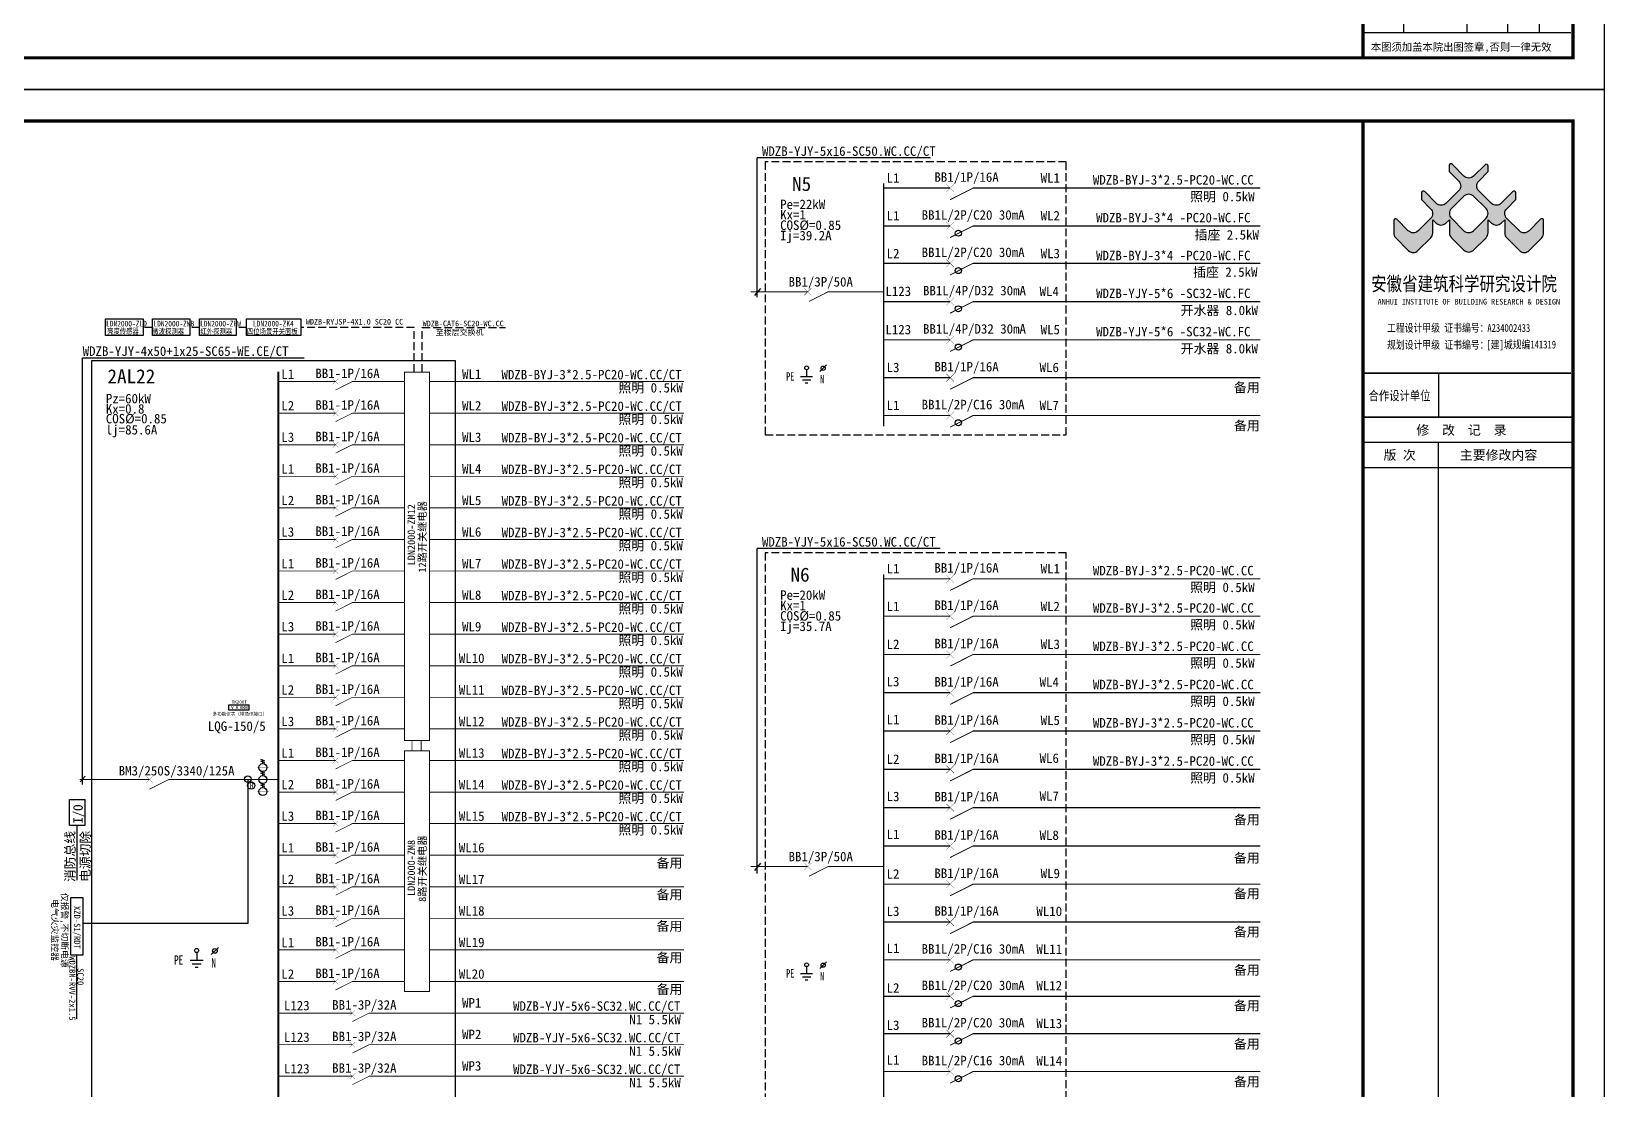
# Model space of a CAD drawing. Header units: millimetres. Extents: x -633009578 to 5705885, y -633235091 to 2571734.
# Drawn here: x 2494462 to 2544355, y 2207147 to 2240709 of the extents above; entities that cross this region are included whole.
import ezdxf
from ezdxf.enums import TextEntityAlignment as Align

# ---------------------------------------------------------------- set-up
doc = ezdxf.new("R2010")
doc.units = ezdxf.units.MM
doc.header["$LTSCALE"] = 1000
doc.header["$MEASUREMENT"] = 0
doc.linetypes.add('DASH', pattern=[0.35, 0.25, -0.1])
doc.linetypes.add('DASHED', pattern=[0.75, 0.5, -0.25])
doc.layers.get('0').update_dxf_attribs({"color": 9})
for name, color, linetype in [('000000000000电气', 7, 'Continuous'), ('EQUIP', 3, 'Continuous'), ('LIU6', 7, 'Continuous'), ('Q4', 4, 'DASHED'), ('SYST', 7, 'Continuous'), ('电气系统', 3, 'Continuous'), ('电气系统1', 3, 'Continuous'), ('系统图', 2, 'Continuous'), ('设备-箱柜', 3, 'Continuous'), ('院图签、封面151013$0$PUB_TITLE', 153, 'Continuous'), ('院图签、封面151013$0$图签文字', 4, 'Continuous')]:
    doc.layers.add(name, color=color, linetype=linetype)
doc.styles.add('-宋体', font='simhei.ttf', dxfattribs={"width": 0.8})
doc.styles.add('QH2', font='simhei.ttf', dxfattribs={"width": 0.8, "bigfont": 'hztxt.shx'})
doc.styles.add('宋', font='simhei.ttf', dxfattribs={"width": 0.8})
doc.styles.add('宋体', font='simhei.ttf')
doc.styles.add('院图签、封面151013$0$-宋体', font='simhei.ttf', dxfattribs={"width": 0.8})

# ---------------------------------------------------------------- blocks, each defined once
blk = doc.blocks.new('TDRGDF')
at = {"layer": 'Q4', "linetype": 'ByBlock'}
for p, q in [((445967, 58530), (445967, 58311)), ((446388, 58473), (446594, 58679)), ((445777, 58310), (446157, 58310)), ((445841, 58210), (446095, 58210)), ((445924, 58109), (446010, 58109))]:
    blk.add_line(p, q, dxfattribs=at)
for centre, radius in [((445967, 58590), 60.2), ((446491, 58576), 67.1)]:
    blk.add_circle(centre, radius, dxfattribs=at)
at = {"layer": 'LIU6', "style": 'QH2', "width": 0.7}
for s, p in [('PE', (445318, 58180)), ('N', (446394, 58095))]:
    blk.add_text(s, height=270, dxfattribs=at).set_placement(p)
blk = doc.blocks.new('1107AA')
at = {"color": 3, "linetype": 'Continuous'}
for points, const_width in [([(0, -7.5), (-3.79, 0)], 0.3), ([(1.25, 1.25), (-1.25, -1.25)], 0.1), ([(-1.25, 1.25), (1.25, -1.25)], 0.1)]:
    blk.add_lwpolyline(points, dxfattribs=dict(at, const_width=const_width))
blk = doc.blocks.new('多功能仪表')
at = {"layer": '系统图', "color": 2}
blk.add_lwpolyline([(499850, 344131), (501605, 344131), (501605, 343664), (499850, 343664)], close=True, dxfattribs=at)
at = {"color": 3, "linetype": 'Continuous', "style": '宋体'}
for s, p in [('TK200T', (500773, 344242)), ('多功能仪表（带通讯接口）', (500821, 343180)), ('V', (500165, 343753)), ('A', (500559, 343755)), ('KWH', (501160, 343748))]:
    blk.add_text(s, height=288, dxfattribs=at).set_placement(p, align=Align.CENTER)
blk = doc.blocks.new('0923')
at = {"color": 3, "linetype": 'Continuous'}
for p, q in [((-5, -3.75), (-2.5, -3.75)), ((-4.61, -5), (-3.5, -2.5)), ((-3.56, -5), (-2.45, -2.5)), ((2.5, -3.75), (5, -3.75)), ((2.89, -5), (4, -2.5)), ((3.94, -5), (5.05, -2.5)), ((10, -3.75), (12.5, -3.75)), ((10.39, -5), (11.5, -2.5)), ((11.44, -5), (12.55, -2.5))]:
    blk.add_line(p, q, dxfattribs=at)
at = {"color": 3, "linetype": 'Continuous', "const_width": 0.3}
for points in [[(-7.5, 0), (-7.5, -7.5)], [(0, 0), (0, -7.5)], [(7.5, 0), (7.5, -7.5)]]:
    blk.add_lwpolyline(points, dxfattribs=at)
at = {"color": 3, "linetype": 'Continuous'}
for centre in [(-7.5, -3.75), (0, -3.75), (7.5, -3.75)]:
    blk.add_circle(centre, 2.5, dxfattribs=at)
blk = doc.blocks.new('G$C27E13D8611')
at = {"layer": '000000000000电气'}
blk.add_line((-200, -863), (-200, -2879), dxfattribs=at)
blk.add_lwpolyline([(-378, 968), (0, 968), (0, -863), (-378, -863)], close=True, dxfattribs=at)
at = {"layer": '000000000000电气', "style": '宋'}
for s, p in [('仅报警,不切断电源', (-588, -74)), ('电气火灾监控器', (-881, -68)), ('XZD-S1/RDT', (-196, 16, 23345))]:
    blk.add_text(s, height=200, rotation=270, dxfattribs=at).set_placement(p, align=Align.MIDDLE)
for s, p in [('WDZBN-RVV-2x1.5', (-434, -899)), ('SC20', (-174, -1276))]:
    blk.add_text(s, height=200, rotation=270, dxfattribs=at).set_placement(p)
blk = doc.blocks.new('1107AC')
at = {"color": 3, "linetype": 'Continuous'}
for points, const_width in [([(0, 0), (-3.79, -7.5)], 0.3), ([(-1.25, -8.75), (1.25, -6.25)], 0.1), ([(1.25, -8.75), (-1.25, -6.25)], 0.1)]:
    blk.add_lwpolyline(points, dxfattribs=dict(at, const_width=const_width))
blk = doc.blocks.new('DIANYUANQIECHU')
at = {"color": 2, "linetype": 'Continuous'}
for p, q in [((-383, -263), (-383, 559)), ((-383, 559), (126, 559)), ((126, -263), (126, 559)), ((-383, -263), (126, -263)), ((-136, -2022), (-136, -263))]:
    blk.add_line(p, q, dxfattribs=at)
at = {"color": 2, "linetype": 'Continuous', "style": '-宋体'}
for s, p in [('I/O', (45, -212)), ('消防总线', (-215, -2084)), ('电源切除', (275, -2080))]:
    blk.add_text(s, height=300, rotation=90, dxfattribs=at).set_placement(p)
blk = doc.blocks.new('建筑图框_A0')
at = {"layer": '院图签、封面151013$0$PUB_TITLE', "ltscale": 100}
h = blk.add_hatch(color=256, dxfattribs=at)
h.paths.add_polyline_path([(113562, 80488), (113198, 80857, 0.670794), (113099, 80817), (113099, 80604), (113385, 80314, -0.414214), (113383, 80006), (112984, 79613, -0.414214), (112676, 79615), (112315, 79981, 0.670794), (112216, 79940), (112216, 79546, 0.197036), (112278, 79394), (112676, 78990, 0.414214), (112983, 78988), (113388, 79387, 0.20079), (113453, 79542), (113453, 79968), (113559, 79861, 0.414214), (113866, 79859), (113978, 79968), (113978, 79550, 0.200112), (114042, 79396), (114439, 79003, 0.411512), (114746, 79003), (115143, 79396, 0.200112), (115207, 79550), (115207, 79968), (115319, 79859, 0.414214), (115626, 79861), (115733, 79968), (115733, 79542, 0.20079), (115797, 79387), (116202, 78988, 0.414214), (116509, 78990), (116907, 79394, 0.197036), (116969, 79546), (116969, 79940, 0.670794), (116870, 79981), (116509, 79615, -0.414214), (116201, 79613), (115802, 80006, -0.414214), (115800, 80314), (116086, 80604), (116086, 80817, 0.670794), (115987, 80857), (115623, 80488, -0.414214), (115315, 80486), (114913, 80882, -0.414214), (114911, 81190), (115209, 81493), (115209, 81667, 0.66557), (115110, 81708), (114747, 81350, -0.414214), (114439, 81352), (114075, 81721, 0.670794), (113976, 81681), (113976, 81493), (114275, 81190, -0.414214), (114272, 80882), (113870, 80486, -0.414214)])
h.paths.add_polyline_path([(114043, 80321), (114440, 80712, -0.409989), (114745, 80712), (115142, 80321, -0.417685), (115142, 80012), (114746, 79619, -0.411512), (114439, 79619), (114043, 80012, -0.417685)], flags=16)
for p, q in [((118900, 0), (118900, 84100)), ((117900, 1000), (117900, 83100))]:
    blk.add_line(p, q)
at = {"layer": '院图签、封面151013$0$PUB_TITLE'}
for p, q in [((111238, 73700), (117838, 73700)), ((117838, 73700), (111238, 73700)), ((111238, 73700), (117838, 73700)), ((117838, 72900), (111238, 72900)), ((113638, 37001), (113638, 72899)), ((117838, 72100), (111238, 72100)), ((112538, 1800), (112538, 3411)), ((114538, 1800), (114538, 3411)), ((115838, 1800), (115838, 3411)), ((116838, 1800), (116838, 2600))]:
    blk.add_line(p, q, dxfattribs=at)
blk.add_lwpolyline([(0, 0), (118900, 0), (118900, 84100), (0, 84100)], close=True, dxfattribs=at)
at = {"layer": '院图签、封面151013$0$PUB_TITLE', "const_width": 100}
blk.add_lwpolyline([(2500, 1000), (117900, 1000), (117900, 83100), (2500, 83100)], close=True, dxfattribs=at)
at = {"layer": '院图签、封面151013$0$PUB_TITLE'}
for points, const_width in [([(111238, 1000), (111238, 83100)], 100), ([(111238, 75100), (117838, 75100)], 48), ([(113638, 73700), (113638, 75100)], 48), ([(111238, 73700), (117838, 73700)], 48), ([(111238, 1800), (117838, 1800)], 48)]:
    blk.add_lwpolyline(points, dxfattribs=dict(at, const_width=const_width))
for points in [[(114911, 81190), (115209, 81493), (115209, 81667, 0.66557), (115110, 81708), (114747, 81350, -0.414214), (114439, 81352), (114075, 81721, 0.670794), (113976, 81681), (113976, 81493), (114275, 81190, -0.414214), (114272, 80882), (113870, 80486, -0.414214), (113562, 80488), (113198, 80857, 0.670794), (113099, 80817), (113099, 80604), (113385, 80314, -0.414214), (113383, 80006), (112984, 79613, -0.414214), (112676, 79615), (112315, 79981, 0.670794), (112216, 79940), (112216, 79546, 0.197036), (112278, 79394), (112676, 78990, 0.414214), (112983, 78988), (113388, 79387, 0.20079), (113453, 79542), (113453, 79968), (113559, 79861, 0.414214), (113866, 79859), (113978, 79968), (113978, 79550, 0.200112), (114042, 79396), (114439, 79003, 0.411512), (114746, 79003), (115143, 79396, 0.200112), (115207, 79550), (115207, 79968), (115319, 79859, 0.414214), (115626, 79861), (115733, 79968), (115733, 79542, 0.20079), (115797, 79387), (116202, 78988, 0.414214), (116509, 78990), (116907, 79394, 0.197036), (116969, 79546), (116969, 79940, 0.670794), (116870, 79981), (116509, 79615, -0.414214), (116201, 79613), (115802, 80006, -0.414214), (115800, 80314), (116086, 80604), (116086, 80817, 0.670794), (115987, 80857), (115623, 80488, -0.414214), (115315, 80486), (114913, 80882, -0.414214)], [(115142, 80321), (114745, 80712, 0.409989), (114440, 80712), (114043, 80321, 0.417685), (114043, 80012), (114439, 79619, 0.411512), (114746, 79619), (115142, 80012, 0.417685)]]:
    blk.add_lwpolyline(points, format="xyb", close=True, dxfattribs=at)
at = {"layer": '院图签、封面151013$0$PUB_TITLE', "style": '院图签、封面151013$0$-宋体', "width": 0.8}
for s, height, p in [('安徽省建筑科学研究设计院', 450, (111496, 77710)), ('工程设计甲级 证书编号：', 250, (112002, 76409)), ('A234002433', 250, (115183, 76409)), ('规划设计甲级 证书编号：', 250, (112002, 75874)), ('[建]城规编141319', 250, (115154, 75882)), ('合作设计单位', 300, (111416, 74236))]:
    blk.add_text(s, height=height, dxfattribs=at).set_placement(p)
at = {"layer": '院图签、封面151013$0$PUB_TITLE', "ltscale": 100, "style": '院图签、封面151013$0$-宋体'}
blk.add_text('ANHUI INSTITUTE OF BUILDING RESEARCH & DESIGN', height=180, dxfattribs=at).set_placement((111702, 77276))
at = {"layer": '院图签、封面151013$0$PUB_TITLE', "style": '院图签、封面151013$0$-宋体'}
for s, height, p in [('修  改  记  录', 300, (112931, 73146)), ('版 次', 300, (111890, 72353)), ('主要修改内容', 300, (114310, 72353)), ('本图须加盖本院出图签章,否则一律无效', 240, (111488, 1224))]:
    blk.add_text(s, height=height, dxfattribs=at).set_placement(p)
at = {"layer": '院图签、封面151013$0$图签文字', "color": 6, "style": '院图签、封面151013$0$-宋体'}
for tag, height, width, p in [('工程主持人', 400, 0.8, (114688, 36700)), ('审定', 400, 0.8, (114688, 35900)), ('审核', 400, 0.8, (114688, 35100)), ('专业负责人', 400, 0.8, (114688, 34300)), ('校对', 400, 0.8, (114688, 33500)), ('设计', 400, 0.8, (114688, 32700)), ('方案设计人', 400, 0.8, (114688, 31900)), ('工程编号', 300, 0.7, (115738, 8700)), ('版次', 300, 0.7, (113538, 3006)), ('日期', 300, 0.7, (116838, 3000)), ('图号', 200, 0.7, (117338, 2400)), ('比例', 300, 0.7, (113538, 2200)), ('图号_X施', 300, 0.7, (116338, 2200)), ('图号_总数', 200, 0.7, (117338, 2000))]:
    blk.add_attdef(tag, text='', height=height, dxfattribs=dict(at, width=width)).set_placement(p, align=Align.MIDDLE_CENTER)
at = {"layer": '院图签、封面151013$0$图签文字', "color": 6, "style": '院图签、封面151013$0$-宋体', "width": 0.7}
for tag, p in [('建设单位_001', (115736, 7446)), ('工程名称_001', (115734, 6045)), ('图名_001', (114543, 4060))]:
    blk.add_attdef(tag, p, '', height=300, dxfattribs=at)

msp = doc.modelspace()

# ---------------------------------------------------------------- linework, layer by layer
at = {"color": 3, "linetype": 'DASH'}
for p, q in [((2498300.4, 2231319.7, 0), (2498003.4, 2231319.7, 0)), ((2499793.6, 2231319.7, 0), (2499489.1, 2231319.7, 0)), ((2501286.7, 2231319.7, 0), (2500959.3, 2231319.7, 0)), ((2506603.9, 2231319.7, 0), (2503001.8, 2231319.7, 0)), ((2506603.9, 2229904.5, 0), (2506603.9, 2231319.7, 0)), ((2506857, 2229904.5, 0), (2506857, 2231319.7, 0)), ((2506857, 2231319.7, 0), (2509499.5, 2231319.7, 0))]:
    msp.add_line(p, q, dxfattribs=at)
at = {"color": 3, "linetype": 'Continuous'}
for points, const_width in [([(2518971.5, 2232341.4), (2519196.5, 2232566.4)], 9), ([(2518971.5, 2232566.4), (2519196.5, 2232341.4)], 9), ([(2519729.8, 2232452.6), (2519122.3, 2232145.6)], 24.3), ([(2518971.5, 2214109.9), (2519196.5, 2214334.9)], 9), ([(2518971.5, 2214334.9), (2519196.5, 2214109.9)], 9), ([(2519729.8, 2214221.1), (2519122.3, 2213914.1)], 24.3)]:
    msp.add_lwpolyline(points, dxfattribs=dict(at, const_width=const_width))
at = {"elevation": 0}
for points in [[(2496807.3, 2231588.7), (2498003.4, 2231588.7), (2498003.4, 2231067.7), (2496807.3, 2231067.7)], [(2498300.4, 2231588.7), (2499489.1, 2231588.7), (2499489.1, 2231067.7), (2498300.4, 2231067.7)], [(2499793.6, 2231588.7), (2500959.3, 2231588.7), (2500959.3, 2231067.7), (2499793.6, 2231067.7)], [(2501286.7, 2231588.7), (2503001.8, 2231588.7), (2503001.8, 2231067.7), (2501286.7, 2231067.7)]]:
    msp.add_lwpolyline(points, close=True, dxfattribs=at)
at = {"layer": '000000000000电气', "color": 3, "linetype": 'Continuous'}
for p, q in [((2522976.6, 2236698.5), (2517475.8, 2236698.5)), ((2517475.8, 2232283.6), (2517475.8, 2236698.5)), ((2523282.1, 2224304.5), (2517475.8, 2224304.5)), ((2517475.8, 2214004.6), (2517475.8, 2224304.5))]:
    msp.add_line(p, q, dxfattribs=at)
at = {"layer": '000000000000电气', "color": 3, "linetype": 'DASH'}
for points in [[(2517736, 2227912), (2527281.9, 2227912), (2527281.9, 2236569), (2517736, 2236569)], [(2517736, 2203345), (2527281.9, 2203345), (2527281.9, 2224175), (2517736, 2224175)]]:
    msp.add_lwpolyline(points, close=True, dxfattribs=at)
at = {"layer": '000000000000电气', "color": 3}
for points, const_width in [([(2521490.4, 2235741.5), (2523599.6, 2235741.5)], 40), ([(2524328.6, 2235741.5), (2533438.1, 2235741.5)], 40), ([(2521490.4, 2234541.5), (2523599.6, 2234541.5)], 40), ([(2524328.6, 2234541.5), (2533438.1, 2234541.5)], 40), ([(2521490.4, 2233355.9), (2523599.6, 2233355.9)], 40), ([(2524328.6, 2233355.9), (2533438.1, 2233355.9)], 40), ([(2521490.4, 2232141.5), (2523599.6, 2232141.5)], 40), ([(2524328.6, 2232141.5), (2533438.1, 2232141.5)], 40), ([(2521490.4, 2230927.1), (2523599.6, 2230927.1)], 40), ([(2524328.6, 2230927.1), (2533438.1, 2230927.1)], 40), ([(2502289.6, 2229604), (2504106.9, 2229604)], 29.2), ([(2504638.4, 2229604), (2506290, 2229604)], 29.2), ([(2507089.5, 2229604), (2515159.9, 2229604)], 29.2), ([(2521490.4, 2229727.2), (2523599.6, 2229727.2)], 40), ([(2524328.6, 2229727.2), (2533438.1, 2229727.2)], 40), ([(2502289.6, 2228602.5), (2504106.9, 2228602.5)], 29.2), ([(2504638.4, 2228602.5), (2506290, 2228602.5)], 29.2), ([(2507089.5, 2228602.5), (2515159.9, 2228602.5)], 29.2), ([(2521490.4, 2228527.2), (2523599.6, 2228527.2)], 40), ([(2524328.6, 2228527.2), (2533438.1, 2228527.2)], 40), ([(2502289.6, 2227600.9), (2504106.9, 2227600.9)], 29.2), ([(2504638.4, 2227600.9), (2506290, 2227600.9)], 29.2), ([(2507089.5, 2227600.9), (2515159.9, 2227600.9)], 29.2), ([(2502289.6, 2226599.3), (2504106.9, 2226599.3)], 29.2), ([(2504638.4, 2226599.3), (2506290, 2226599.3)], 29.2), ([(2507089.5, 2226599.3), (2515159.9, 2226599.3)], 29.2), ([(2502289.6, 2225597.8), (2504106.9, 2225597.8)], 29.2), ([(2504638.4, 2225597.8), (2506290, 2225597.8)], 29.2), ([(2507089.5, 2225597.8), (2515159.9, 2225597.8)], 29.2), ([(2502289.6, 2224596.2), (2504106.9, 2224596.2)], 29.2), ([(2504638.4, 2224596.2), (2506290, 2224596.2)], 29.2), ([(2507089.5, 2224596.2), (2515159.9, 2224596.2)], 29.2), ([(2502289.6, 2223594.6), (2504106.9, 2223594.6)], 29.2), ([(2504638.4, 2223594.6), (2506290, 2223594.6)], 29.2), ([(2507089.5, 2223594.6), (2515159.9, 2223594.6)], 29.2), ([(2521490.4, 2223347.5), (2523599.6, 2223347.5)], 40), ([(2524328.6, 2223347.5), (2533438.1, 2223347.5)], 40), ([(2502289.6, 2222593.1), (2504106.9, 2222593.1)], 29.2), ([(2504638.4, 2222593.1), (2506290, 2222593.1)], 29.2), ([(2507089.5, 2222593.1), (2515159.9, 2222593.1)], 29.2), ([(2521490.4, 2222161.9), (2523599.6, 2222161.9)], 40), ([(2524328.6, 2222161.9), (2533438.1, 2222161.9)], 40), ([(2502289.6, 2221591.5), (2504106.9, 2221591.5)], 29.2), ([(2504638.4, 2221591.5), (2506290, 2221591.5)], 29.2), ([(2507089.5, 2221591.5), (2515159.9, 2221591.5)], 29.2), ([(2521490.4, 2220947.5), (2523599.6, 2220947.5)], 40), ([(2524328.6, 2220947.5), (2533438.1, 2220947.5)], 40), ([(2502289.6, 2220589.9), (2504106.9, 2220589.9)], 29.2), ([(2504638.4, 2220589.9), (2506290, 2220589.9)], 29.2), ([(2507089.5, 2220589.9), (2515159.9, 2220589.9)], 29.2), ([(2502289.6, 2219588.4), (2504106.9, 2219588.4)], 29.2), ([(2504638.4, 2219588.4), (2506290, 2219588.4)], 29.2), ([(2507089.5, 2219588.4), (2515159.9, 2219588.4)], 29.2), ([(2521490.4, 2219733.1), (2523599.6, 2219733.1)], 40), ([(2524328.6, 2219733.1), (2533438.1, 2219733.1)], 40), ([(2502289.6, 2218586.8), (2504106.9, 2218586.8)], 29.2), ([(2504638.4, 2218586.8), (2506290, 2218586.8)], 29.2), ([(2507089.5, 2218586.8), (2515159.9, 2218586.8)], 29.2), ([(2521490.4, 2218518.8), (2523599.6, 2218518.8)], 40), ([(2524328.6, 2218518.8), (2533438.1, 2218518.8)], 40), ([(2502289.6, 2217585.2), (2504106.9, 2217585.2)], 29.2), ([(2504638.4, 2217585.2), (2506290, 2217585.2)], 29.2), ([(2507089.5, 2217585.2), (2515159.9, 2217585.2)], 29.2), ([(2521490.4, 2217304.4), (2523599.6, 2217304.4)], 40), ([(2524328.6, 2217304.4), (2533438.1, 2217304.4)], 40), ([(2496168, 2215960.9), (2498483, 2215960.9), (2498483, 2217007.3)], 0.99), ([(2502289.6, 2216583.7), (2504106.9, 2216583.7)], 29.2), ([(2504638.4, 2216583.7), (2506290, 2216583.7)], 29.2), ([(2507089.5, 2216583.7), (2515159.9, 2216583.7)], 29.2), ([(2521490.4, 2216090), (2523599.6, 2216090)], 40), ([(2524328.6, 2216090), (2533438.1, 2216090)], 40), ([(2502289.6, 2215582.1), (2504106.9, 2215582.1)], 29.2), ([(2504638.4, 2215582.1), (2506290, 2215582.1)], 29.2), ([(2507089.5, 2215582.1), (2515159.9, 2215582.1)], 29.2), ([(2521490.4, 2214875.6), (2523599.6, 2214875.6)], 40), ([(2524328.6, 2214875.6), (2533438.1, 2214875.6)], 40), ([(2502289.6, 2214580.5), (2504106.9, 2214580.5)], 29.2), ([(2504638.4, 2214580.5), (2506290, 2214580.5)], 29.2), ([(2507089.5, 2214580.5), (2515159.9, 2214580.5)], 29.2), ([(2502289.6, 2213579), (2504106.9, 2213579)], 29.2), ([(2504638.4, 2213579), (2506290, 2213579)], 29.2), ([(2507089.5, 2213579), (2515159.9, 2213579)], 29.2), ([(2521490.4, 2213661.3), (2523599.6, 2213661.3)], 40), ([(2524328.6, 2213661.3), (2533438.1, 2213661.3)], 40), ([(2502289.6, 2212577.4), (2504106.9, 2212577.4)], 29.2), ([(2504638.4, 2212577.4), (2506290, 2212577.4)], 29.2), ([(2507089.5, 2212577.4), (2515159.9, 2212577.4)], 29.2), ([(2521490.4, 2212461.3), (2523599.6, 2212461.3)], 40), ([(2524328.6, 2212461.3), (2533438.1, 2212461.3)], 40), ([(2502289.6, 2211575.8), (2504106.9, 2211575.8)], 29.2), ([(2504638.4, 2211575.8), (2506290, 2211575.8)], 29.2), ([(2507089.5, 2211575.8), (2515159.9, 2211575.8)], 29.2), ([(2521490.4, 2211261.3), (2523599.6, 2211261.3)], 40), ([(2524328.6, 2211261.3), (2533438.1, 2211261.3)], 40), ([(2502289.6, 2210574.3), (2504106.9, 2210574.3)], 29.2), ([(2504638.4, 2210574.3), (2506290, 2210574.3)], 29.2), ([(2507089.5, 2210574.3), (2515159.9, 2210574.3)], 29.2), ([(2521490.4, 2210104.5), (2523599.6, 2210104.5)], 40), ([(2524328.6, 2210104.5), (2533438.1, 2210104.5)], 40), ([(2502289.6, 2209572.7), (2504639.9, 2209572.7)], 29.2), ([(2505171.4, 2209572.7), (2515159.9, 2209572.7)], 29.2), ([(2521490.4, 2208918.9), (2523599.6, 2208918.9)], 40), ([(2524328.6, 2208918.9), (2533438.1, 2208918.9)], 40), ([(2502289.6, 2208571.2), (2504639.9, 2208571.2)], 29.2), ([(2505171.4, 2208571.2), (2515159.9, 2208571.2)], 29.2), ([(2502289.6, 2207569.6), (2504639.9, 2207569.6)], 29.2), ([(2505171.4, 2207569.6), (2515159.9, 2207569.6)], 29.2), ([(2521490.4, 2207718.9), (2523599.6, 2207718.9)], 40), ([(2524328.6, 2207718.9), (2533438.1, 2207718.9)], 40)]:
    msp.add_lwpolyline(points, dxfattribs=dict(at, const_width=const_width))
at = {"layer": '000000000000电气', "color": 3, "linetype": 'Continuous', "const_width": 36}
for points in [[(2521490.4, 2228186), (2521490.4, 2235886.8)], [(2517275.4, 2232452.6), (2519085.3, 2232452.6)], [(2519729.8, 2232452.6), (2521490.4, 2232452.6)], [(2521490.4, 2203854), (2521490.4, 2223492.8)], [(2517275.4, 2214221.1), (2519085.3, 2214221.1)], [(2519729.8, 2214221.1), (2521490.4, 2214221.1)]]:
    msp.add_lwpolyline(points, dxfattribs=at)
at = {"layer": '000000000000电气', "color": 3}
for points in [[(2517587.7, 2232555.3), (2517389.1, 2232330.2)], [(2517587.7, 2214323.8), (2517389.1, 2214098.7)]]:
    msp.add_lwpolyline(points, dxfattribs=at)
at = {"layer": '000000000000电气', "color": 3, "const_width": 29.2, "elevation": 0}
for points in [[(2507089.5, 2218216), (2506290, 2218216), (2506290, 2229904.5), (2507089.5, 2229904.5)], [(2507089.5, 2210256.6), (2506290, 2210256.6), (2506290, 2217891.5), (2507089.5, 2217891.5)]]:
    msp.add_lwpolyline(points, close=True, dxfattribs=at)
for points in [[(2506531, 2218216), (2506531, 2217891.5)], [(2506821.5, 2218216), (2506821.5, 2217891.5)]]:
    msp.add_lwpolyline(points, dxfattribs=at)
at = {"layer": '000000000000电气', "elevation": 0}
msp.add_lwpolyline([(2501327, 2216980.8), (2501327, 2212416.6), (2496088.5, 2212416.6)], dxfattribs=at)
at = {"layer": '000000000000电气', "color": 3}
for centre in [(2523860, 2234311.2), (2523860, 2233125.6), (2523860, 2231911.2), (2523860, 2230696.8), (2523860, 2228296.8), (2523860, 2211031), (2523860, 2209874.1), (2523860, 2208688.5), (2523860, 2207488.5)]:
    msp.add_circle(centre, 97.2, dxfattribs=at)
at = {"layer": '000000000000电气'}
for centre, radius in [((2501327, 2216991.4), 103.6), ((2501429.7, 2216788.9), 112.6)]:
    msp.add_circle(centre, radius, dxfattribs=at)
at = {"layer": 'SYST', "color": 3, "linetype": 'Continuous'}
for points, const_width in [([(2502289.6, 2229920.9), (2502289.5, 2191342.2)], 64.8), ([(2495990.8, 2216980.8), (2498205.1, 2216980.8)], 32.4), ([(2498811.4, 2216980.8), (2502289.5, 2216980.8)], 32.4)]:
    msp.add_lwpolyline(points, dxfattribs=dict(at, const_width=const_width))
at = {"layer": '电气系统', "color": 3}
for points in [[(2496082.8, 2216818.9), (2496082.8, 2230353.8), (2503116.2, 2230353.8)], [(2496166.8, 2217086.6), (2496006, 2216904.3)]]:
    msp.add_lwpolyline(points, dxfattribs=at)
msp.add_lwpolyline([(2507909.9, 2230264), (2496370, 2230264), (2496370, 2190638.4), (2507909.9, 2190638.4)], close=True, dxfattribs=at)

# ---------------------------------------------------------------- block references
at = {"color": 3, "linetype": 'Continuous', "xscale": 50.77853549996102, "yscale": 50.77853549996102, "zscale": 50.77853549996102, "rotation": 89.99999846317257}
msp.add_blockref('0923', (2501610.2, 2216980.8), dxfattribs=at)
at = {"layer": '000000000000电气', "color": 3, "rotation": 90}
for p, xscale, yscale, zscale in [((2523599.6, 2235741.5), 97.19902800018626, 97.19902800018626, 97.19902800018626), ((2523599.6, 2234541.5), 97.19902800018626, 97.19902800018626, 97.19902800018626), ((2523599.6, 2233355.9), 97.19902800018626, 97.19902800018626, 97.19902800018626), ((2523599.6, 2232141.5), 97.19902800018626, 97.19902800018626, 97.19902800018626), ((2523599.6, 2230927.1), 97.19902800018626, 97.19902800018626, 97.19902800018626), ((2523599.6, 2229727.2), 97.19902800018626, 97.19902800018626, 97.19902800018626), ((2504106.9, 2229604), 70.85880000013579, 70.85880000013579, 70.85880000013579), ((2504106.9, 2228602.5), 70.85880000013579, 70.85880000013579, 70.85880000013579), ((2523599.6, 2228527.2), 97.19902800018626, 97.19902800018626, 97.19902800018626), ((2504106.9, 2227600.9), 70.85880000013579, 70.85880000013579, 70.85880000013579), ((2504106.9, 2226599.3), 70.85880000013579, 70.85880000013579, 70.85880000013579), ((2504106.9, 2225597.8), 70.85880000013579, 70.85880000013579, 70.85880000013579), ((2504106.9, 2224596.2), 70.85880000013579, 70.85880000013579, 70.85880000013579), ((2504106.9, 2223594.6), 70.85880000013579, 70.85880000013579, 70.85880000013579), ((2523599.6, 2223347.5), 97.19902800018626, 97.19902800018626, 97.19902800018626), ((2504106.9, 2222593.1), 70.85880000013579, 70.85880000013579, 70.85880000013579), ((2523599.6, 2222161.9), 97.19902800018626, 97.19902800018626, 97.19902800018626), ((2504106.9, 2221591.5), 70.85880000013579, 70.85880000013579, 70.85880000013579), ((2523599.6, 2220947.5), 97.19902800018626, 97.19902800018626, 97.19902800018626), ((2504106.9, 2220589.9), 70.85880000013579, 70.85880000013579, 70.85880000013579), ((2523599.6, 2219733.1), 97.19902800018626, 97.19902800018626, 97.19902800018626), ((2504106.9, 2219588.4), 70.85880000013579, 70.85880000013579, 70.85880000013579), ((2504106.9, 2218586.8), 70.85880000013579, 70.85880000013579, 70.85880000013579), ((2523599.6, 2218518.8), 97.19902800018626, 97.19902800018626, 97.19902800018626), ((2504106.9, 2217585.2), 70.85880000013579, 70.85880000013579, 70.85880000013579), ((2523599.6, 2217304.4), 97.19902800018626, 97.19902800018626, 97.19902800018626), ((2504106.9, 2216583.7), 70.85880000013579, 70.85880000013579, 70.85880000013579), ((2523599.6, 2216090), 97.19902800018626, 97.19902800018626, 97.19902800018626), ((2504106.9, 2215582.1), 70.85880000013579, 70.85880000013579, 70.85880000013579), ((2523599.6, 2214875.6), 97.19902800018626, 97.19902800018626, 97.19902800018626), ((2504106.9, 2214580.5), 70.85880000013579, 70.85880000013579, 70.85880000013579), ((2523599.6, 2213661.3), 97.19902800018626, 97.19902800018626, 97.19902800018626), ((2504106.9, 2213579), 70.85880000013579, 70.85880000013579, 70.85880000013579), ((2504106.9, 2212577.4), 70.85880000013579, 70.85880000013579, 70.85880000013579), ((2523599.6, 2212461.3), 97.19902800018626, 97.19902800018626, 97.19902800018626), ((2504106.9, 2211575.8), 70.85880000013579, 70.85880000013579, 70.85880000013579), ((2523599.6, 2211261.3), 97.19902800018626, 97.19902800018626, 97.19902800018626), ((2504106.9, 2210574.3), 70.85880000013579, 70.85880000013579, 70.85880000013579), ((2523599.6, 2210104.5), 97.19902800018626, 97.19902800018626, 97.19902800018626), ((2504639.9, 2209572.7), 70.85880000013579, 70.85880000013579, 70.85880000013579), ((2523599.6, 2208918.9), 97.19902800018626, 97.19902800018626, 97.19902800018626), ((2504639.9, 2208571.2), 70.85880000013579, 70.85880000013579, 70.85880000013579), ((2523599.6, 2207718.9), 97.19902800018626, 97.19902800018626, 97.19902800018626), ((2504639.9, 2207569.6), 70.85880000013579, 70.85880000013579, 70.85880000013579)]:
    msp.add_blockref('1107AA', p, dxfattribs=dict(at, xscale=xscale, yscale=yscale, zscale=zscale))
at = {"layer": '000000000000电气', "linetype": 'Continuous', "xscale": 0.99999, "yscale": 0.99999, "zscale": 0.99999}
for p in [(2073085.4, 2171451.6), (2073085.4, 2152516.1)]:
    msp.add_blockref('TDRGDF', p, dxfattribs=at)
at = {"layer": '000000000000电气', "color": 3}
for name, p, xscale, yscale, zscale in [('多功能仪表', (2321747.6, 2096131.3, 393.5), 0.3580589691, 0.3580589691, 0.3580589691), ('DIANYUANQIECHU', (2496043.3, 2215792.2), 0.9900000000000001, 0.9900000000000001, 0.9900000000000001)]:
    msp.add_blockref(name, p, dxfattribs=dict(at, xscale=xscale, yscale=yscale, zscale=zscale))
at = {"layer": '000000000000电气'}
msp.add_blockref('G$C27E13D8611', (2496092.3, 2212274.2), dxfattribs=at)
at = {"layer": 'SYST', "color": 3, "linetype": 'Continuous', "xscale": -81, "yscale": 81, "zscale": 81, "rotation": 269.9999737389866}
msp.add_blockref('1107AC', (2498812.6, 2216980.8), dxfattribs=at)
at = {"layer": '电气系统1', "linetype": 'Continuous', "xscale": 1.1, "yscale": 1.1, "zscale": 1.1}
msp.add_blockref('TDRGDF', (2009138.4, 2147108.8, 0), dxfattribs=at)
at = {"layer": '设备-箱柜'}
for p in [(2425455.3, 2238871.4), (2425455.3, 2154771.4)]:
    msp.add_blockref('建筑图框_A0', p, dxfattribs=at)

# ---------------------------------------------------------------- texts
at = {"layer": '000000000000电气', "color": 3, "style": '-宋体'}
for p in [(2520385.3, 2236763.5), (2520385.3, 2224369.5)]:
    msp.add_text('WDZB-YJY-5x16-SC50.WC.CC/CT', height=299.997, dxfattribs=at).set_placement(p, align=Align.CENTER)
at = {"layer": '000000000000电气', "color": 3, "style": '宋'}
for s, height, p in [('BB1/1P/16A', 300, (2524120.1, 2236065.3)), ('L1', 300, (2521787.8, 2236065.3)), ('WL1', 300, (2526776.1, 2236065.3)), ('WDZB-BYJ-3*2.5-PC20-WC.CC', 299.997, (2530677.8, 2236012.9)), ('照明 0.5kW', 300, (2532235.9, 2235466.5)), ('L1', 300, (2521787.8, 2234865.3)), ('BB1L/2P/C20 30mA', 299.997, (2524328.4, 2234865.3)), ('WL2', 300, (2526776.1, 2234865.3)), ('WDZB-BYJ-3*4 -PC20-WC.FC', 299.997, (2530677.8, 2234812.9)), ('插座 2.5kW', 300, (2532372.5, 2234266.5)), ('L2', 300, (2521787.8, 2233665.3)), ('BB1L/2P/C20 30mA', 299.997, (2524328.4, 2233679.7)), ('WL3', 300, (2526776.1, 2233665.3)), ('WDZB-BYJ-3*4 -PC20-WC.FC', 299.997, (2530677.8, 2233612.9)), ('插座 2.5kW', 300, (2532326.5, 2233083.7)), ('BB1/3P/50A', 300, (2519495.6, 2232744.2)), ('L123', 300, (2521954.5, 2232465.3)), ('BB1L/4P/D32 30mA', 299.997, (2524371.7, 2232465.3)), ('WL4', 300, (2526742.8, 2232465.3)), ('WDZB-YJY-5*6 -SC32-WC.FC', 299.997, (2530677.8, 2232412.9)), ('开水器 8.0kW', 300, (2532136.2, 2231866.5)), ('L123', 300, (2521954.5, 2231251)), ('BB1L/4P/D32 30mA', 299.997, (2524371.7, 2231251)), ('WL5', 300, (2526776.1, 2231251)), ('WDZB-YJY-5*6 -SC32-WC.FC', 299.997, (2530677.8, 2231198.5)), ('开水器 8.0kW', 300, (2532136.2, 2230652.1)), ('BB1/1P/16A', 300, (2524120.1, 2230051)), ('L1', 300, (2502590.9, 2229840.1)), ('BB1-1P/16A', 300, (2504486.4, 2229840.1)), ('WL1', 300, (2508424.4, 2229840.1)), ('WDZB-BYJ-3*2.5-PC20-WC.CC/CT', 300, (2512225.8, 2229801.9)), ('L3', 300, (2521787.8, 2230051)), ('WL6', 300, (2526742.8, 2230051)), ('照明 0.5kW', 300, (2514099.7, 2229403.5)), ('备用', 300, (2533008.7, 2229421.3)), ('L2', 300, (2502590.9, 2228838.5)), ('BB1-1P/16A', 300, (2504486.4, 2228838.5)), ('WL2', 300, (2508424.4, 2228838.5)), ('WDZB-BYJ-3*2.5-PC20-WC.CC/CT', 300, (2512231.4, 2228800.3)), ('L1', 300, (2521787.8, 2228851)), ('BB1L/2P/C16 30mA', 299.997, (2524328.4, 2228851)), ('WL7', 300, (2526742.8, 2228851)), ('照明 0.5kW', 300, (2514099.7, 2228402)), ('备用', 300, (2533008.7, 2228209.4)), ('L3', 300, (2502590.9, 2227837)), ('BB1-1P/16A', 300, (2504486.4, 2227837)), ('WL3', 300, (2508424.4, 2227837)), ('WDZB-BYJ-3*2.5-PC20-WC.CC/CT', 300, (2512231.4, 2227798.7)), ('照明 0.5kW', 300, (2514099.7, 2227400.4)), ('L1', 300, (2502590.9, 2226835.4)), ('BB1-1P/16A', 300, (2504486.4, 2226835.4)), ('WL4', 300, (2508424.4, 2226835.4)), ('WDZB-BYJ-3*2.5-PC20-WC.CC/CT', 300, (2512231.4, 2226797.2)), ('照明 0.5kW', 300, (2514099.7, 2226398.8)), ('L2', 300, (2502590.9, 2225833.8)), ('BB1-1P/16A', 300, (2504486.4, 2225833.8)), ('WL5', 300, (2508424.4, 2225833.8)), ('WDZB-BYJ-3*2.5-PC20-WC.CC/CT', 300, (2512231.4, 2225795.6)), ('照明 0.5kW', 300, (2514099.7, 2225397.3)), ('L3', 300, (2502590.9, 2224832.3)), ('BB1-1P/16A', 300, (2504486.4, 2224832.3)), ('WL6', 300, (2508424.4, 2224832.3)), ('WDZB-BYJ-3*2.5-PC20-WC.CC/CT', 300, (2512231.4, 2224794)), ('照明 0.5kW', 300, (2514099.7, 2224395.7)), ('L1', 300, (2502590.9, 2223830.7)), ('BB1-1P/16A', 300, (2504486.4, 2223830.7)), ('WL7', 300, (2508424.4, 2223830.7)), ('WDZB-BYJ-3*2.5-PC20-WC.CC/CT', 300, (2512231.4, 2223792.5)), ('L1', 300, (2521787.8, 2223671.3)), ('BB1/1P/16A', 300, (2524120.1, 2223671.3)), ('WL1', 300, (2526776.1, 2223671.3)), ('WDZB-BYJ-3*2.5-PC20-WC.CC', 299.997, (2530677.8, 2223618.9)), ('照明 0.5kW', 300, (2514099.7, 2223394.1)), ('L2', 300, (2502590.9, 2222829.1)), ('BB1-1P/16A', 300, (2504486.4, 2222829.1)), ('WL8', 300, (2508424.4, 2222829.1)), ('WDZB-BYJ-3*2.5-PC20-WC.CC/CT', 300, (2512231.4, 2222790.9)), ('照明 0.5kW', 300, (2532235.9, 2223072.5)), ('照明 0.5kW', 300, (2514099.7, 2222392.6)), ('L1', 300, (2521787.8, 2222471.3)), ('BB1/1P/16A', 300, (2524120.1, 2222485.7)), ('WL2', 300, (2526776.1, 2222471.3)), ('WDZB-BYJ-3*2.5-PC20-WC.CC', 299.997, (2530677.8, 2222433.3)), ('L3', 300, (2502590.9, 2221827.6)), ('BB1-1P/16A', 300, (2504486.4, 2221827.6)), ('WL9', 300, (2508424.4, 2221827.6)), ('WDZB-BYJ-3*2.5-PC20-WC.CC/CT', 300, (2512231.4, 2221789.3)), ('照明 0.5kW', 300, (2532235.9, 2221886.9)), ('照明 0.5kW', 300, (2514099.7, 2221391)), ('L2', 300, (2521787.8, 2221271.3)), ('BB1/1P/16A', 300, (2524120.1, 2221271.3)), ('WL3', 300, (2526776.1, 2221271.3)), ('WDZB-BYJ-3*2.5-PC20-WC.CC', 299.997, (2530677.8, 2221218.9)), ('L1', 300, (2502590.9, 2220826)), ('BB1-1P/16A', 300, (2504486.4, 2220826)), ('WL10', 300, (2508424.4, 2220826)), ('WDZB-BYJ-3*2.5-PC20-WC.CC/CT', 300, (2512231.4, 2220787.8)), ('照明 0.5kW', 300, (2532235.9, 2220672.5)), ('照明 0.5kW', 300, (2514099.7, 2220389.4)), ('L2', 300, (2502590.9, 2219824.4)), ('BB1-1P/16A', 300, (2504486.4, 2219824.4)), ('WL11', 300, (2508424.4, 2219824.4)), ('WDZB-BYJ-3*2.5-PC20-WC.CC/CT', 300, (2512231.4, 2219786.2)), ('L3', 300, (2521787.8, 2220085.7)), ('BB1/1P/16A', 300, (2524120.1, 2220057)), ('WL4', 300, (2526742.8, 2220071.3)), ('WDZB-BYJ-3*2.5-PC20-WC.CC', 299.997, (2530677.8, 2220004.5)), ('照明 0.5kW', 300, (2514099.7, 2219387.9)), ('照明 0.5kW', 300, (2532235.9, 2219458.1)), ('L3', 300, (2502590.9, 2218822.9)), ('BB1-1P/16A', 300, (2504486.4, 2218822.9)), ('WL12', 300, (2508424.4, 2218822.9)), ('WDZB-BYJ-3*2.5-PC20-WC.CC/CT', 300, (2512231.4, 2218784.6)), ('L1', 300, (2521787.8, 2218885.7)), ('BB1/1P/16A', 300, (2524120.1, 2218842.6)), ('WL5', 300, (2526776.1, 2218857)), ('WDZB-BYJ-3*2.5-PC20-WC.CC', 299.997, (2530677.8, 2218790.1)), ('照明 0.5kW', 300, (2514099.7, 2218386.3)), ('照明 0.5kW', 300, (2532235.9, 2218243.7)), ('L1', 300, (2502590.9, 2217821.3)), ('BB1-1P/16A', 300, (2504486.4, 2217821.3)), ('WL13', 300, (2508424.4, 2217821.3)), ('WDZB-BYJ-3*2.5-PC20-WC.CC/CT', 300, (2512231.4, 2217783.1)), ('L2', 300, (2521787.8, 2217628.2)), ('BB1/1P/16A', 300, (2524120.1, 2217628.2)), ('WL6', 300, (2526742.8, 2217657)), ('照明 0.5kW', 300, (2514099.7, 2217384.8)), ('WDZB-BYJ-3*2.5-PC20-WC.CC', 299.997, (2530677.8, 2217575.8)), ('L2', 300, (2502590.9, 2216819.7)), ('BB1-1P/16A', 300, (2504486.4, 2216819.7)), ('WL14', 300, (2508424.4, 2216819.7)), ('WDZB-BYJ-3*2.5-PC20-WC.CC/CT', 300, (2512231.4, 2216781.5)), ('照明 0.5kW', 300, (2532235.9, 2217029.4)), ('照明 0.5kW', 300, (2514099.7, 2216383.2)), ('L3', 300, (2521787.8, 2216442.6)), ('BB1/1P/16A', 300, (2524120.1, 2216413.8)), ('WL7', 300, (2526742.8, 2216457)), ('L3', 300, (2502590.9, 2215818.2)), ('BB1-1P/16A', 300, (2504486.4, 2215818.2)), ('WL15', 300, (2508424.4, 2215818.2)), ('WDZB-BYJ-3*2.5-PC20-WC.CC/CT', 300, (2512231.4, 2215780)), ('备用', 300, (2533008.7, 2215712.3)), ('照明 0.5kW', 300, (2514099.7, 2215381.6)), ('L1', 300, (2521787.8, 2215242.6)), ('BB1/1P/16A', 300, (2524120.1, 2215199.5)), ('WL8', 300, (2526742.8, 2215213.9)), ('L1', 300, (2502590.9, 2214816.6)), ('BB1-1P/16A', 300, (2504486.4, 2214816.6)), ('WL16', 300, (2508424.4, 2214816.6)), ('备用', 300, (2514696.1, 2214340.3)), ('BB1/3P/50A', 300, (2519495.6, 2214512.7)), ('备用', 300, (2533008.7, 2214500.4)), ('L2', 300, (2502590.9, 2213815)), ('BB1-1P/16A', 300, (2504486.4, 2213815)), ('WL17', 300, (2508424.4, 2213815)), ('L2', 300, (2521787.8, 2213985.1)), ('BB1/1P/16A', 300, (2524120.1, 2213985.1)), ('WL9', 300, (2526776.1, 2213999.5)), ('备用', 300, (2514696.1, 2213338.8)), ('备用', 300, (2533008.7, 2213369.8)), ('L3', 300, (2502590.9, 2212813.5)), ('BB1-1P/16A', 300, (2504486.4, 2212813.5)), ('WL18', 300, (2508424.4, 2212813.5)), ('L3', 300, (2521787.8, 2212799.5)), ('BB1/1P/16A', 300, (2524120.1, 2212785.1)), ('WL10', 300, (2526742.8, 2212799.5)), ('备用', 300, (2514696.1, 2212337.2)), ('备用', 300, (2533008.7, 2212155.5)), ('L1', 300, (2502590.9, 2211811.9)), ('BB1-1P/16A', 300, (2504486.4, 2211811.9)), ('WL19', 300, (2508424.4, 2211811.9)), ('备用', 300, (2514696.1, 2211335.6)), ('L1', 300, (2521787.8, 2211628.3)), ('BB1L/2P/C16 30mA', 299.997, (2524328.4, 2211585.1)), ('WL11', 300, (2526742.8, 2211599.5)), ('L2', 300, (2502590.9, 2210810.4)), ('BB1-1P/16A', 300, (2504486.4, 2210810.4)), ('WL20', 300, (2508424.4, 2210810.4)), ('备用', 300, (2533008.7, 2210943.6)), ('备用', 300, (2514696.1, 2210334.1)), ('L2', 300, (2521787.8, 2210370.7)), ('BB1L/2P/C20 30mA', 299.997, (2524328.4, 2210428.3)), ('WL12', 300, (2526742.8, 2210442.7)), ('L123', 300, (2502877.2, 2209808.8)), ('BB1-3P/32A', 300, (2505019.4, 2209808.8)), ('WP1', 300, (2508424.4, 2209897.8)), ('WDZB-YJY-5x6-SC32.WC.CC/CT', 300, (2512389.4, 2209770.6)), ('备用', 300, (2533008.7, 2209813)), ('N1 5.5kW', 300, (2514239.9, 2209372.2)), ('L3', 300, (2521787.8, 2209185.1)), ('BB1L/2P/C20 30mA', 299.997, (2524328.4, 2209242.7)), ('WL13', 300, (2526742.8, 2209242.7)), ('L123', 300, (2502877.2, 2208807.2)), ('BB1-3P/32A', 300, (2505019.4, 2208807.2)), ('WP2', 300, (2508424.4, 2208896.2)), ('WDZB-YJY-5x6-SC32.WC.CC/CT', 300, (2512389.4, 2208769)), ('N1 5.5kW', 300, (2514239.9, 2208370.7)), ('备用', 300, (2533008.7, 2208601.1)), ('L123', 300, (2502877.2, 2207805.7)), ('BB1-3P/32A', 300, (2505019.4, 2207805.7)), ('WP3', 300, (2508424.4, 2207894.6)), ('WDZB-YJY-5x6-SC32.WC.CC/CT', 300, (2512389.4, 2207767.4)), ('L1', 300, (2521787.8, 2208085.8)), ('BB1L/2P/C16 30mA', 299.997, (2524328.4, 2208042.7)), ('WL14', 300, (2526742.8, 2208057.1)), ('N1 5.5kW', 300, (2514239.9, 2207369.1)), ('备用', 300, (2533008.7, 2207401.1))]:
    msp.add_text(s, height=height, dxfattribs=at).set_placement(p, align=Align.MIDDLE)
at = {"layer": '000000000000电气', "color": 6, "ltscale": 100, "style": '宋'}
for s, p in [('N5', (2518586.4, 2235650.9)), ('2AL22', (2496872.5, 2229548.3)), ('N6', (2518537.4, 2223256.9))]:
    msp.add_text(s, height=445.5, rotation=359.99997, dxfattribs=at).set_placement(p)
at = {"layer": '000000000000电气', "color": 3, "style": '宋体'}
for s, height, p in [('Pe=22kW', 300, (2518208.1, 2235075.4)), ('Kx=1', 300, (2518208.1, 2234746.4)), ('COS%%c=0.85', 299.997, (2518208.1, 2234415.1)), ('Ij=39.2A', 300, (2518208.1, 2234085.4)), ('Pe=20kW', 300, (2518208.1, 2222681.4)), ('COS%%c=0.85', 299.997, (2518208.1, 2222021.1)), ('Kx=1', 300, (2518208.1, 2222352.4)), ('Ij=35.7A', 300, (2518208.1, 2221691.4))]:
    msp.add_text(s, height=height, dxfattribs=at).set_placement(p)
at = {"layer": '000000000000电气', "color": 6, "style": '宋'}
for s, p in [('12路开关继电器', (2506976.9, 2223545.1, 0)), ('LDN2000-ZM12', (2506627.3, 2223775.3, 0)), ('LDN2000-ZM8', (2506627.3, 2213287.8, 0)), ('8路开关继电器', (2506976.9, 2213102.1, 0))]:
    msp.add_text(s, height=237.6, rotation=90, dxfattribs=at).set_placement(p)
at = {"layer": '000000000000电气', "style": '-宋体'}
msp.add_text('R', height=180, dxfattribs=at).set_placement((2501382.9, 2216705.6))
at = {"layer": 'EQUIP', "color": 6, "style": '-宋体', "width": 0.8}
for s, p in [('LDN2000-ZLD', (2496828.4, 2231351.7, 0)), ('亮度传感器', (2496860.4, 2231115, 0)), ('微波探测器', (2498294.5, 2231103.4, 0)), ('LDN2000-ZWB', (2498330.9, 2231351.7, 0)), ('红外探测器', (2499820.6, 2231103.4, 0)), ('LDN2000-ZHW', (2499810, 2231351.7, 0)), ('四位场景开关面板', (2501294.1, 2231103.4, 0)), ('LDN2000-ZK4', (2501487.1, 2231351.7, 0))]:
    msp.add_text(s, height=180, dxfattribs=at).set_placement(p)
at = {"layer": 'EQUIP', "color": 6, "style": '-宋体'}
for s, p in [('WDZB-RYJSP-4X1.0 SC20 CC', (2503166.1, 2231412.3, 0)), ('WDZB-CAT6-SC20-WC.CC', (2506869.2, 2231356.2, 0)), ('至楼层交换机', (2507284.1, 2231074.3, 0))]:
    msp.add_text(s, height=180, dxfattribs=at).set_placement(p)
at = {"layer": '电气系统', "color": 3, "style": '宋'}
for s, p in [('WDZB-YJY-4x50+1x25-SC65-WE.CE/CT', (2496085.7, 2230418.3)), ('Kx=0.8', (2496820.4, 2228589.5)), ('Pz=60kW', (2496820.4, 2228914.4)), ('COS%%c=0.85', (2496820.4, 2228277.3)), ('lj=85.6A', (2496820.4, 2227925.2)), ('LQG-150/5', (2500055.6, 2218522.8))]:
    msp.add_text(s, height=300, rotation=359.99997, dxfattribs=at).set_placement(p)
msp.add_text('BM3/250S/3340/125A', height=300, rotation=359.99997, dxfattribs=at).set_placement((2499065.2, 2217235.2), align=Align.MIDDLE)

doc.saveas('drawing.dxf')
